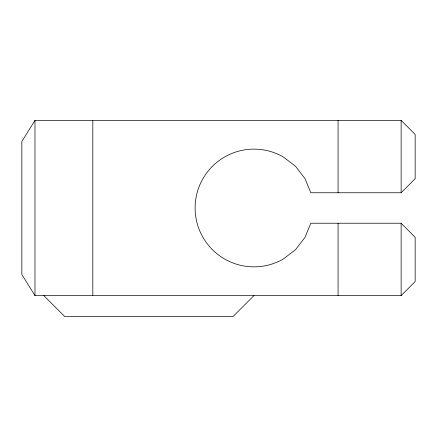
<?xml version="1.0" encoding="UTF-8"?>
<svg xmlns="http://www.w3.org/2000/svg" width="437" height="437" viewBox="0 0 437 437"><rect width="100%" height="100%" fill="white"/><g stroke="black" fill="none" stroke-linecap="round" stroke-linejoin="round"><path stroke-width="0.66" d="M34.982 120.394L21.85 141.419L21.85 274.562L34.982 295.581L401.133 295.581L415.15 281.565L415.15 237.236L401.133 223.225L310.838 223.225L304.955 237.422L295.603 249.609L283.411 258.966A58.864 58.864 0 0 1 195.115 207.99A58.864 58.864 0 0 1 283.411 157.014L295.603 166.366L304.955 178.558L310.838 192.755L401.133 192.755L415.15 178.738L415.15 134.41L401.133 120.394L34.982 120.394L34.982 295.581M253.979 295.581L232.954 316.607L64.78 316.607L43.755 295.581M401.133 120.394L401.133 192.755M401.133 223.225L401.133 295.581M338.069 120.394L338.069 192.755M338.069 223.225L338.069 295.581M92.808 120.394L92.808 295.581"/></g></svg>
